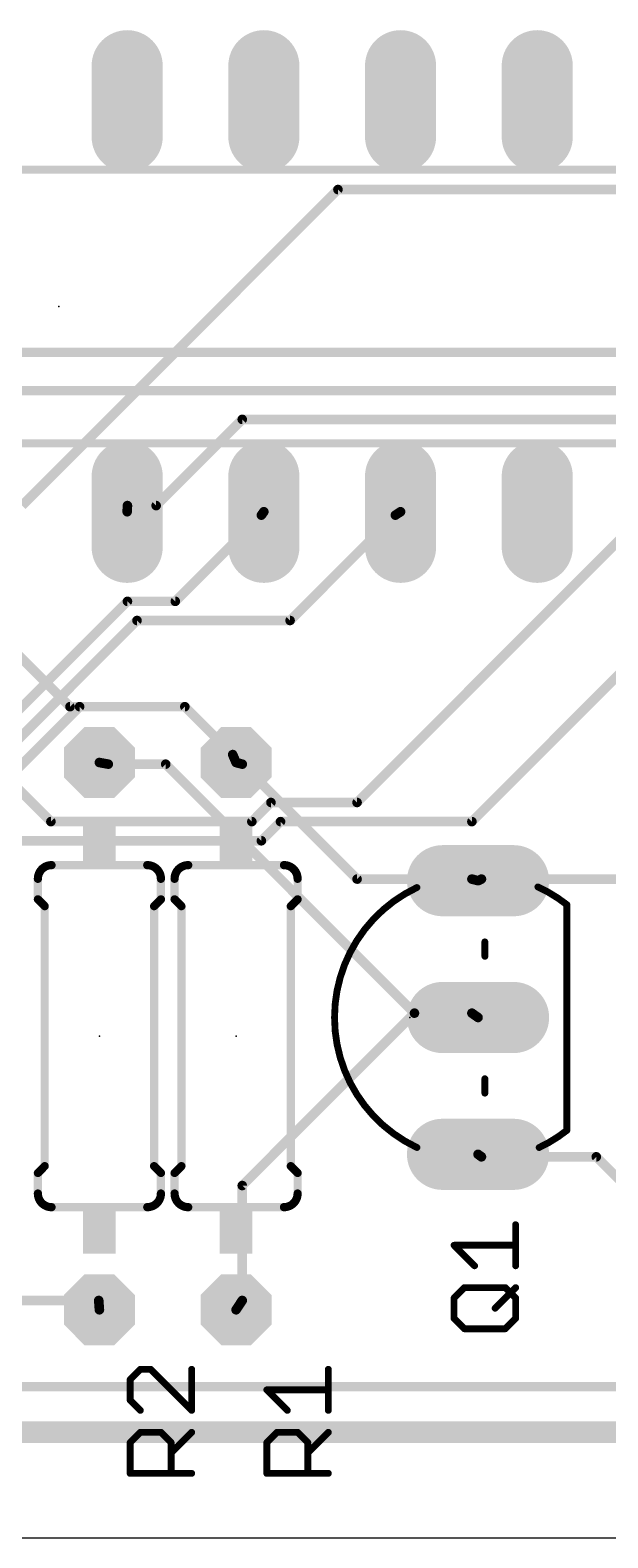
# Model space of a CAD drawing. Extents: x 0 to 100, y 0 to 50.
# Drawn here: x 40.15 to 50.89, y 0.04 to 28.03 of the extents above; entities that cross this region are included whole.
import ezdxf

# ---------------------------------------------------------------- set-up
doc = ezdxf.new("R2010")
doc.units = 0
for name, color, linetype in [('1', 14, 'CONTINUOUS'), ('16', 174, 'CONTINUOUS'), ('17', 94, 'CONTINUOUS'), ('20', 178, 'CONTINUOUS'), ('21', 251, 'CONTINUOUS'), ('23', 178, 'CONTINUOUS'), ('25', 251, 'CONTINUOUS')]:
    doc.layers.add(name, color=color, linetype=linetype)

# ---------------------------------------------------------------- blocks, each defined once
blk = doc.blocks.new('LONGP100')
at = {"const_width": 1}
blk.add_lwpolyline([(-0.5, 0), (0.5, 0)], dxfattribs=at)
at = {"const_width": 0.5}
for points in [[(-0.5, 0.25, 1), (-0.5, -0.25)], [(0.5, -0.25, 1), (0.5, 0.25)]]:
    blk.add_lwpolyline(points, format="xyb", dxfattribs=at)
blk = doc.blocks.new('RECT')
blk.add_solid([(-0.5, -0.5), (0.5, -0.5), (-0.5, 0.5), (0.5, 0.5)])
blk = doc.blocks.new('OCTAGONP')
at = {"const_width": 0.5}
blk.add_lwpolyline([(-0.25, -0.1036), (-0.25, 0.1036), (-0.1036, 0.25), (0.1036, 0.25), (0.25, 0.1036), (0.25, -0.1036), (0.1036, -0.25), (-0.1036, -0.25), (-0.25, -0.1036), (-0.25, 0.1036)], dxfattribs=at)

msp = doc.modelspace()

# ---------------------------------------------------------------- linework, layer by layer
at = {"layer": '1', "const_width": 0.1778}
for points in [[(34.671, 22.0472), (59.0296, 22.0472)], [(37.1602, 21.336), (54.4068, 21.336)], [(44.45, 19.0246), (42.8498, 17.4244)], [(44.45, 19.0246), (44.496, 19.088)], [(46.9392, 19.0246), (44.9834, 17.0688)], [(46.9392, 19.0246), (47.036, 19.088)], [(41.9608, 17.4244), (36.8046, 12.2682)], [(42.8498, 17.4244), (41.9608, 17.4244)], [(42.1386, 17.0688), (36.9824, 11.9126)], [(44.9834, 17.0688), (42.1386, 17.0688)], [(41.0718, 15.4686), (34.4932, 8.89)], [(43.0276, 15.4686), (41.0718, 15.4686)], [(43.9166, 14.5796), (43.0276, 15.4686)], [(43.9166, 14.5796), (43.98, 14.432)], [(41.6052, 14.4018), (41.44, 14.432)], [(42.672, 14.4018), (41.6052, 14.4018)], [(47.2948, 9.779), (42.672, 14.4018)], [(44.0944, 14.4018), (43.98, 14.432)], [(44.0944, 14.4018), (46.228, 12.2682)], [(46.228, 12.2682), (48.3616, 12.2682)], [(48.3616, 12.2682), (48.476, 12.238)], [(48.5394, 12.2682), (48.476, 12.238)], [(48.5394, 12.2682), (52.9844, 12.2682)], [(47.2948, 9.779), (44.0944, 6.5786)], [(48.3616, 9.779), (47.2948, 9.779)], [(47.2948, 9.779), (48.476, 9.698)], [(48.3616, 9.779), (48.476, 9.698)], [(48.5394, 7.112), (48.476, 7.158)], [(50.673, 7.112), (48.5394, 7.112)], [(53.34, 4.445), (50.673, 7.112)], [(44.0944, 6.5786), (44.0944, 4.445)], [(25.9588, 4.445), (41.4274, 4.445)], [(41.4274, 4.445), (41.44, 4.272)], [(44.0944, 4.445), (43.98, 4.272)], [(22.5806, 2.8448), (53.6956, 2.8448)]]:
    msp.add_lwpolyline(points, dxfattribs=at)
at = {"layer": '1', "const_width": 0.0889}
for points in [[(44.414, 19.0507, 1), (44.486, 18.9985)], [(44.4814, 18.9932, 1), (44.4186, 19.056)], [(44.532, 19.0619, 1), (44.46, 19.1141)], [(46.9148, 19.0618, 1), (46.9636, 18.9874)], [(46.9706, 18.9932, 1), (46.9078, 19.056)], [(47.0604, 19.0508, 1), (47.0116, 19.1252)], [(41.9608, 17.4689, 1), (41.9608, 17.38)], [(41.9922, 17.393, 1), (41.9294, 17.4558)], [(42.8184, 17.4558, 1), (42.8812, 17.393)], [(42.8498, 17.38, 1), (42.8498, 17.4689)], [(42.1386, 17.1133, 1), (42.1386, 17.0243)], [(42.17, 17.0374, 1), (42.1072, 17.1002)], [(44.952, 17.1002, 1), (45.0148, 17.0374)], [(44.9834, 17.0243, 1), (44.9834, 17.1133)], [(41.0718, 15.513, 1), (41.0718, 15.4242)], [(41.1032, 15.4372, 1), (41.0404, 15.5)], [(43.059, 15.5, 1), (42.9962, 15.4372)], [(43.0276, 15.4242, 1), (43.0276, 15.513)], [(43.9574, 14.5971, 1), (43.8758, 14.5621)], [(43.8852, 14.5482, 1), (43.948, 14.611)], [(41.448, 14.4757, 1), (41.432, 14.3883)], [(41.6052, 14.4463, 1), (41.6052, 14.3574)], [(41.5972, 14.3581, 1), (41.6132, 14.4455)], [(42.7034, 14.4332, 1), (42.6406, 14.3704)], [(42.672, 14.3574, 1), (42.672, 14.4463)], [(43.9913, 14.475, 1), (43.9687, 14.389)], [(43.9392, 14.4145, 1), (44.0208, 14.4495)], [(44.1258, 14.4332, 1), (44.063, 14.3704)], [(44.0831, 14.3588, 1), (44.1057, 14.4448)], [(46.228, 12.3126, 1), (46.228, 12.2238)], [(46.1966, 12.2368, 1), (46.2594, 12.2996)], [(48.3729, 12.3112, 1), (48.3503, 12.2252)], [(48.3616, 12.2238, 1), (48.3616, 12.3126)], [(48.4569, 12.2781, 1), (48.4951, 12.1979)], [(48.4647, 12.195, 1), (48.4873, 12.281)], [(48.5394, 12.3126, 1), (48.5394, 12.2238)], [(48.5585, 12.2281, 1), (48.5203, 12.3083)], [(47.2978, 9.8233, 1), (47.2918, 9.7347)], [(47.2948, 9.8234, 1), (47.2948, 9.7346)], [(47.3262, 9.7476, 1), (47.2634, 9.8104)], [(47.2634, 9.7476, 1), (47.3262, 9.8104)], [(48.3873, 9.8153, 1), (48.3359, 9.7427)], [(48.3616, 9.7346, 1), (48.3616, 9.8234)], [(48.4503, 9.6617, 1), (48.5017, 9.7343)], [(48.473, 9.6537, 1), (48.479, 9.7423)], [(48.5021, 7.194, 1), (48.4499, 7.122)], [(48.5394, 7.1565, 1), (48.5394, 7.0675)], [(48.5133, 7.076, 1), (48.5655, 7.148)], [(50.7044, 7.1434, 1), (50.6416, 7.0806)], [(50.673, 7.0675, 1), (50.673, 7.1565)], [(44.1388, 6.5786, 1), (44.05, 6.5786)], [(44.063, 6.61, 1), (44.1258, 6.5472)], [(41.4717, 4.4482, 1), (41.3831, 4.4418)], [(41.4274, 4.4005, 1), (41.4274, 4.4895)], [(44.05, 4.445, 1), (44.1388, 4.445)], [(44.1315, 4.4205, 1), (44.0573, 4.4695)], [(41.3957, 4.2688, 1), (41.4843, 4.2752)], [(43.9429, 4.2965, 1), (44.0171, 4.2475)]]:
    msp.add_lwpolyline(points, format="xyb", dxfattribs=at)
at = {"layer": '16'}
for points, const_width in [([(45.8724, 25.0698), (40.005, 19.2024)], 0.1778), ([(69.8754, 25.0698), (45.8724, 25.0698)], 0.1778), ([(44.0944, 20.8026), (42.4942, 19.2024)], 0.1778), ([(54.9402, 20.8026), (44.0944, 20.8026)], 0.1778), ([(40.894, 15.4686), (37.338, 19.0246)], 0.1778), ([(41.9608, 19.2024), (41.956, 19.088)], 0.1778), ([(42.4942, 19.2024), (41.9608, 19.2024)], 0.1778), ([(46.228, 13.6906), (51.562, 19.0246)], 0.1778), ([(48.3616, 13.335), (54.0512, 19.0246)], 0.1778), ([(35.3822, 18.4912), (40.5384, 13.335)], 0.1778), ([(43.0276, 15.4686), (40.894, 15.4686)], 0.1778), ([(43.9166, 14.5796), (43.0276, 15.4686)], 0.1778), ([(43.9166, 14.5796), (43.98, 14.432)], 0.1778), ([(44.2722, 13.335), (44.6278, 13.6906)], 0.1778), ([(44.6278, 13.6906), (46.228, 13.6906)], 0.1778), ([(40.5384, 13.335), (44.2722, 13.335)], 0.1778), ([(44.45, 12.9794), (44.8056, 13.335)], 0.1778), ([(44.8056, 13.335), (48.3616, 13.335)], 0.1778), ([(38.4048, 12.9794), (44.45, 12.9794)], 0.1778), ([(98, 2), (2, 2)], 0.4064)]:
    msp.add_lwpolyline(points, dxfattribs=dict(at, const_width=const_width))
at = {"layer": '16', "const_width": 0.0889}
for points in [[(45.8724, 25.1143, 1), (45.8724, 25.0253)], [(45.9038, 25.0384, 1), (45.841, 25.1012)], [(44.0944, 20.8471, 1), (44.0944, 20.7582)], [(44.1258, 20.7712, 1), (44.063, 20.834)], [(41.9116, 19.0899, 1), (42.0004, 19.0861)], [(41.9608, 19.2469, 1), (41.9608, 19.1579)], [(42.0052, 19.2005, 1), (41.9164, 19.2043)], [(42.4628, 19.2338, 1), (42.5256, 19.171)], [(42.4942, 19.1579, 1), (42.4942, 19.2469)], [(40.894, 15.513, 1), (40.894, 15.4242)], [(40.8626, 15.4372, 1), (40.9254, 15.5)], [(43.059, 15.5, 1), (42.9962, 15.4372)], [(43.0276, 15.4242, 1), (43.0276, 15.513)], [(43.9574, 14.5971, 1), (43.8758, 14.5621)], [(43.8852, 14.5482, 1), (43.948, 14.611)], [(43.9392, 14.4145, 1), (44.0208, 14.4495)], [(44.6278, 13.735, 1), (44.6278, 13.6462)], [(44.6592, 13.6592, 1), (44.5964, 13.722)], [(46.1966, 13.722, 1), (46.2594, 13.6592)], [(46.228, 13.6462, 1), (46.228, 13.735)], [(40.5384, 13.3795, 1), (40.5384, 13.2906)], [(40.507, 13.3036, 1), (40.5698, 13.3664)], [(44.2408, 13.3664, 1), (44.3036, 13.3036)], [(44.2722, 13.2906, 1), (44.2722, 13.3795)], [(44.8056, 13.3795, 1), (44.8056, 13.2906)], [(44.837, 13.3036, 1), (44.7742, 13.3664)], [(48.3302, 13.3664, 1), (48.393, 13.3036)], [(48.3616, 13.2906, 1), (48.3616, 13.3795)], [(44.4186, 13.0108, 1), (44.4814, 12.948)], [(44.45, 12.935, 1), (44.45, 13.0238)]]:
    msp.add_lwpolyline(points, format="xyb", dxfattribs=at)
at = {"layer": '20'}
msp.add_line((0.046, 0.038), (100.046, 0.038), dxfattribs=at)
at = {"layer": '21'}
for points, const_width in [([(58.339, 25.438), (22.906, 25.438)], 0.1524), ([(58.466, 20.358), (22.906, 20.358)], 0.1524), ([(40.551, 12.527), (42.329, 12.527)], 0.1524), ([(43.091, 12.527), (44.869, 12.527)], 0.1524), ([(40.297, 12.273), (40.297, 11.892)], 0.1524), ([(42.583, 12.273), (42.583, 11.892)], 0.1524), ([(42.837, 12.273), (42.837, 11.892)], 0.1524), ([(45.123, 12.273), (45.123, 11.892)], 0.1524), ([(40.424, 11.765), (40.297, 11.892)], 0.1524), ([(40.424, 6.939), (40.424, 11.765)], 0.1524), ([(42.456, 11.765), (42.583, 11.892)], 0.1524), ([(42.456, 6.939), (42.456, 11.765)], 0.1524), ([(42.964, 11.765), (42.837, 11.892)], 0.1524), ([(42.964, 6.939), (42.964, 11.765)], 0.1524), ([(44.996, 11.765), (45.123, 11.892)], 0.1524), ([(44.996, 6.939), (44.996, 11.765)], 0.1524), ([(50.127, 7.603), (50.127, 11.793)], 0.127), ([(48.603, 11.102), (48.603, 10.834)], 0.127), ([(48.603, 8.562), (48.603, 8.294)], 0.127), ([(40.424, 6.939), (40.297, 6.812)], 0.1524), ([(42.456, 6.939), (42.583, 6.812)], 0.1524), ([(42.964, 6.939), (42.837, 6.812)], 0.1524), ([(44.996, 6.939), (45.123, 6.812)], 0.1524), ([(40.297, 6.431), (40.297, 6.812)], 0.1524), ([(42.583, 6.431), (42.583, 6.812)], 0.1524), ([(42.837, 6.431), (42.837, 6.812)], 0.1524), ([(45.123, 6.431), (45.123, 6.812)], 0.1524), ([(40.551, 6.177), (42.329, 6.177)], 0.1524), ([(43.091, 6.177), (44.869, 6.177)], 0.1524)]:
    msp.add_lwpolyline(points, dxfattribs=dict(at, const_width=const_width))
for points, const_width in [([(40.551, 12.527, 0.4142), (40.297, 12.273)], 0.1524), ([(40.551, 12.5651, 1), (40.551, 12.4889)], 0.0762), ([(40.551, 12.4889, 1), (40.551, 12.5651)], 0.0762), ([(42.583, 12.273, 0.4142), (42.329, 12.527)], 0.1524), ([(42.329, 12.5651, 1), (42.329, 12.4889)], 0.0762), ([(42.329, 12.4889, 1), (42.329, 12.5651)], 0.0762), ([(43.091, 12.527, 0.4142), (42.837, 12.273)], 0.1524), ([(43.091, 12.5651, 1), (43.091, 12.4889)], 0.0762), ([(43.091, 12.4889, 1), (43.091, 12.5651)], 0.0762), ([(45.123, 12.273, 0.4142), (44.869, 12.527)], 0.1524), ([(44.869, 12.5651, 1), (44.869, 12.4889)], 0.0762), ([(44.869, 12.4889, 1), (44.869, 12.5651)], 0.0762), ([(40.3351, 12.273, 1), (40.2589, 12.273)], 0.0762), ([(42.6211, 12.273, 1), (42.5449, 12.273)], 0.0762), ([(42.8751, 12.273, 1), (42.7989, 12.273)], 0.0762), ([(45.1611, 12.273, 1), (45.0849, 12.273)], 0.0762), ([(40.2589, 12.273, 1), (40.3351, 12.273)], 0.0762), ([(42.5449, 12.273, 1), (42.6211, 12.273)], 0.0762), ([(42.7989, 12.273, 1), (42.8751, 12.273)], 0.0762), ([(45.0849, 12.273, 1), (45.1611, 12.273)], 0.0762), ([(47.3401, 12.111, 0.6345), (47.3401, 7.285)], 0.127), ([(47.3536, 12.0823, 1), (47.3266, 12.1397)], 0.0635), ([(50.127, 11.793, 0.0595), (49.5878, 12.1227)], 0.127), ([(49.601, 12.1516, 1), (49.5746, 12.0938)], 0.0635), ([(40.2589, 11.892, 1), (40.3351, 11.892)], 0.0762), ([(40.3239, 11.9189, 1), (40.2701, 11.8651)], 0.0762), ([(40.4621, 11.765, 1), (40.3859, 11.765)], 0.0762), ([(40.3971, 11.7381, 1), (40.4509, 11.7919)], 0.0762), ([(42.4941, 11.765, 1), (42.4179, 11.765)], 0.0762), ([(42.4291, 11.7919, 1), (42.4829, 11.7381)], 0.0762), ([(42.5449, 11.892, 1), (42.6211, 11.892)], 0.0762), ([(42.6099, 11.8651, 1), (42.5561, 11.9189)], 0.0762), ([(42.7989, 11.892, 1), (42.8751, 11.892)], 0.0762), ([(42.8639, 11.9189, 1), (42.8101, 11.8651)], 0.0762), ([(43.0021, 11.765, 1), (42.9259, 11.765)], 0.0762), ([(42.9371, 11.7381, 1), (42.9909, 11.7919)], 0.0762), ([(45.0341, 11.765, 1), (44.9579, 11.765)], 0.0762), ([(44.9691, 11.7919, 1), (45.0229, 11.7381)], 0.0762), ([(45.0849, 11.892, 1), (45.1611, 11.892)], 0.0762), ([(45.1499, 11.8651, 1), (45.0961, 11.9189)], 0.0762), ([(50.1588, 11.793, 1), (50.0953, 11.793)], 0.0635), ([(50.1073, 11.7681, 1), (50.1467, 11.8179)], 0.0635), ([(48.6348, 11.102, 1), (48.5712, 11.102)], 0.0635), ([(48.5712, 10.834, 1), (48.6348, 10.834)], 0.0635), ([(48.6348, 8.562, 1), (48.5712, 8.562)], 0.0635), ([(48.5712, 8.294, 1), (48.6348, 8.294)], 0.0635), ([(49.6119, 7.2845, 0.057), (50.127, 7.603)], 0.127), ([(50.0953, 7.603, 1), (50.1588, 7.603)], 0.0635), ([(50.1467, 7.5781, 1), (50.1073, 7.6279)], 0.0635), ([(47.3266, 7.2563, 1), (47.3536, 7.3137)], 0.0635), ([(49.5984, 7.3132, 1), (49.6254, 7.2558)], 0.0635), ([(40.4509, 6.9121, 1), (40.3971, 6.9659)], 0.0762), ([(42.4829, 6.9659, 1), (42.4291, 6.9121)], 0.0762), ([(42.9909, 6.9121, 1), (42.9371, 6.9659)], 0.0762), ([(45.0229, 6.9659, 1), (44.9691, 6.9121)], 0.0762), ([(40.3351, 6.812, 1), (40.2589, 6.812)], 0.0762), ([(40.2701, 6.8389, 1), (40.3239, 6.7851)], 0.0762), ([(40.3859, 6.939, 1), (40.4621, 6.939)], 0.0762), ([(42.4179, 6.939, 1), (42.4941, 6.939)], 0.0762), ([(42.6211, 6.812, 1), (42.5449, 6.812)], 0.0762), ([(42.5561, 6.7851, 1), (42.6099, 6.8389)], 0.0762), ([(42.8751, 6.812, 1), (42.7989, 6.812)], 0.0762), ([(42.8101, 6.8389, 1), (42.8639, 6.7851)], 0.0762), ([(42.9259, 6.939, 1), (43.0021, 6.939)], 0.0762), ([(44.9579, 6.939, 1), (45.0341, 6.939)], 0.0762), ([(45.1611, 6.812, 1), (45.0849, 6.812)], 0.0762), ([(45.0961, 6.7851, 1), (45.1499, 6.8389)], 0.0762), ([(40.297, 6.431, 0.4142), (40.551, 6.177)], 0.1524), ([(40.3351, 6.431, 1), (40.2589, 6.431)], 0.0762), ([(40.2589, 6.431, 1), (40.3351, 6.431)], 0.0762), ([(42.329, 6.177, 0.4142), (42.583, 6.431)], 0.1524), ([(42.6211, 6.431, 1), (42.5449, 6.431)], 0.0762), ([(42.5449, 6.431, 1), (42.6211, 6.431)], 0.0762), ([(42.837, 6.431, 0.4142), (43.091, 6.177)], 0.1524), ([(42.8751, 6.431, 1), (42.7989, 6.431)], 0.0762), ([(42.7989, 6.431, 1), (42.8751, 6.431)], 0.0762), ([(44.869, 6.177, 0.4142), (45.123, 6.431)], 0.1524), ([(45.1611, 6.431, 1), (45.0849, 6.431)], 0.0762), ([(45.0849, 6.431, 1), (45.1611, 6.431)], 0.0762), ([(40.551, 6.2151, 1), (40.551, 6.1389)], 0.0762), ([(40.551, 6.1389, 1), (40.551, 6.2151)], 0.0762), ([(42.329, 6.2151, 1), (42.329, 6.1389)], 0.0762), ([(42.329, 6.1389, 1), (42.329, 6.2151)], 0.0762), ([(43.091, 6.2151, 1), (43.091, 6.1389)], 0.0762), ([(43.091, 6.1389, 1), (43.091, 6.2151)], 0.0762), ([(44.869, 6.2151, 1), (44.869, 6.1389)], 0.0762), ([(44.869, 6.1389, 1), (44.869, 6.2151)], 0.0762)]:
    msp.add_lwpolyline(points, format="xyb", dxfattribs=dict(at, const_width=const_width))
at = {"layer": '23'}
for p in [(40.686, 22.898), (47.206, 9.698), (41.44, 9.352), (43.98, 9.352)]:
    msp.add_point(p, dxfattribs=at)
at = {"layer": '25', "const_width": 0.0635}
for points in [[(49.2063, 5.8515, 1), (49.1427, 5.8515)], [(48.0305, 5.502, 1), (48.0305, 5.4385)], [(48.053, 5.4927, 1), (48.0081, 5.4478)], [(49.1745, 5.4385, 1), (49.1745, 5.502)], [(48.3894, 5.0664, 1), (48.4343, 5.1113)], [(49.1427, 5.0889, 1), (49.2063, 5.0889)], [(48.0623, 4.4915, 1), (47.9988, 4.4915)], [(48.0081, 4.5139, 1), (48.053, 4.469)], [(48.2212, 4.7139, 1), (48.2212, 4.6504)], [(48.2436, 4.6597, 1), (48.1987, 4.7046)], [(49.0063, 4.7046, 1), (48.9614, 4.6597)], [(48.9838, 4.6504, 1), (48.9838, 4.7139)], [(49.2063, 4.4915, 1), (49.1427, 4.4915)], [(49.197, 4.6597, 1), (49.152, 4.7046)], [(49.152, 4.469, 1), (49.197, 4.5139)], [(48.7707, 4.3233, 1), (48.8156, 4.2784)], [(48.053, 4.1326, 1), (48.0081, 4.0877)], [(47.9988, 4.1102, 1), (48.0623, 4.1102)], [(48.2212, 3.9513, 1), (48.2212, 3.8878)], [(48.1987, 3.897, 1), (48.2436, 3.942)], [(48.9614, 3.942, 1), (49.0063, 3.897)], [(48.9838, 3.8878, 1), (48.9838, 3.9513)], [(49.1427, 4.1102, 1), (49.2063, 4.1102)], [(49.197, 4.0877, 1), (49.152, 4.1326)], [(42.2012, 3.1985, 1), (42.2012, 3.135)], [(42.2236, 3.1443, 1), (42.1787, 3.1892)], [(42.4143, 3.1892, 1), (42.3694, 3.1443)], [(42.3919, 3.135, 1), (42.3919, 3.1985)], [(43.1863, 3.1667, 1), (43.1227, 3.1667)], [(45.7263, 3.1667, 1), (45.6628, 3.1667)], [(42.0423, 2.9761, 1), (41.9788, 2.9761)], [(41.9881, 2.9985, 1), (42.033, 2.9536)], [(44.5505, 2.8172, 1), (44.5505, 2.7537)], [(44.573, 2.8079, 1), (44.5281, 2.763)], [(45.6945, 2.7537, 1), (45.6945, 2.8172)], [(41.9788, 2.5948, 1), (42.0423, 2.5948)], [(42.033, 2.6172, 1), (41.9881, 2.5723)], [(42.1787, 2.3816, 1), (42.2236, 2.4266)], [(43.1227, 2.4041, 1), (43.1863, 2.4041)], [(43.132, 2.3816, 1), (43.177, 2.4266)], [(44.9094, 2.3816, 1), (44.9543, 2.4266)], [(45.6628, 2.4041, 1), (45.7263, 2.4041)], [(42.2012, 2.0291, 1), (42.2012, 1.9656)], [(42.2236, 1.9749, 1), (42.1787, 2.0198)], [(42.605, 2.0198, 1), (42.5601, 1.9749)], [(42.5825, 1.9656, 1), (42.5825, 2.0291)], [(43.177, 1.9749, 1), (43.132, 2.0198)], [(44.7412, 2.0291, 1), (44.7412, 1.9656)], [(44.7636, 1.9749, 1), (44.7187, 2.0198)], [(45.145, 2.0198, 1), (45.1001, 1.9749)], [(45.1225, 1.9656, 1), (45.1225, 2.0291)], [(45.717, 1.9749, 1), (45.672, 2.0198)], [(42.0423, 1.8067, 1), (41.9788, 1.8067)], [(41.9881, 1.8291, 1), (42.033, 1.7842)], [(42.8049, 1.8067, 1), (42.7414, 1.8067)], [(42.7507, 1.7842, 1), (42.7956, 1.8291)], [(44.5823, 1.8067, 1), (44.5188, 1.8067)], [(44.5281, 1.8291, 1), (44.573, 1.7842)], [(45.3449, 1.8067, 1), (45.2814, 1.8067)], [(45.2907, 1.7842, 1), (45.3356, 1.8291)], [(42.7507, 1.6385, 1), (42.7956, 1.5936)], [(45.2907, 1.6385, 1), (45.3356, 1.5936)], [(42.0105, 1.2665, 1), (42.0105, 1.203)], [(41.9788, 1.2347, 1), (42.0423, 1.2347)], [(42.7414, 1.2347, 1), (42.8049, 1.2347)], [(43.1545, 1.203, 1), (43.1545, 1.2665)], [(44.5505, 1.2665, 1), (44.5505, 1.203)], [(44.5188, 1.2347, 1), (44.5823, 1.2347)], [(45.2814, 1.2347, 1), (45.3449, 1.2347)], [(45.6945, 1.203, 1), (45.6945, 1.2665)]]:
    msp.add_lwpolyline(points, format="xyb", dxfattribs=at)
at = {"layer": '25', "const_width": 0.127}
for points in [[(49.1745, 5.0889), (49.1745, 5.8515)], [(48.4119, 5.0889), (48.0305, 5.4702)], [(48.0305, 5.4702), (49.1745, 5.4702)], [(48.0305, 4.4915), (48.2212, 4.6822)], [(48.0305, 4.1102), (48.0305, 4.4915)], [(48.2212, 4.6822), (48.9838, 4.6822)], [(48.7932, 4.3008), (49.1745, 4.6822)], [(48.9838, 4.6822), (49.1745, 4.4915)], [(49.1745, 4.4915), (49.1745, 4.1102)], [(48.2212, 3.9195), (48.0305, 4.1102)], [(48.9838, 3.9195), (48.2212, 3.9195)], [(49.1745, 4.1102), (48.9838, 3.9195)], [(42.2012, 3.1667), (42.0105, 2.9761)], [(42.3919, 3.1667), (42.2012, 3.1667)], [(43.1545, 2.4041), (42.3919, 3.1667)], [(43.1545, 3.1667), (43.1545, 2.4041)], [(45.6945, 2.4041), (45.6945, 3.1667)], [(42.0105, 2.9761), (42.0105, 2.5948)], [(44.9319, 2.4041), (44.5505, 2.7854)], [(44.5505, 2.7854), (45.6945, 2.7854)], [(42.0105, 2.5948), (42.2012, 2.4041)], [(42.0105, 1.8067), (42.2012, 1.9974)], [(42.2012, 1.9974), (42.5825, 1.9974)], [(42.5825, 1.9974), (42.7732, 1.8067)], [(42.7732, 1.616), (43.1545, 1.9974)], [(44.5505, 1.8067), (44.7412, 1.9974)], [(44.7412, 1.9974), (45.1225, 1.9974)], [(45.1225, 1.9974), (45.3132, 1.8067)], [(45.3132, 1.616), (45.6945, 1.9974)], [(42.0105, 1.2347), (42.0105, 1.8067)], [(42.7732, 1.8067), (42.7732, 1.2347)], [(44.5505, 1.2347), (44.5505, 1.8067)], [(45.3132, 1.8067), (45.3132, 1.2347)], [(43.1545, 1.2347), (42.0105, 1.2347)], [(45.6945, 1.2347), (44.5505, 1.2347)]]:
    msp.add_lwpolyline(points, dxfattribs=at)

# ---------------------------------------------------------------- block references
at = {"layer": '17', "xscale": 1.3208, "yscale": 1.3208}
for name, p, rotation in [('LONGP100', (41.956, 26.708), 270), ('LONGP100', (41.956, 26.708), 270), ('LONGP100', (44.496, 26.708), 270), ('LONGP100', (44.496, 26.708), 270), ('LONGP100', (47.036, 26.708), 270), ('LONGP100', (47.036, 26.708), 270), ('LONGP100', (49.576, 26.708), 270), ('LONGP100', (49.576, 26.708), 270), ('LONGP100', (41.956, 19.088), 270), ('LONGP100', (41.956, 19.088), 270), ('LONGP100', (44.496, 19.088), 270), ('LONGP100', (44.496, 19.088), 270), ('LONGP100', (47.036, 19.088), 270), ('LONGP100', (47.036, 19.088), 270), ('LONGP100', (49.576, 19.088), 270), ('LONGP100', (49.576, 19.088), 270), ('OCTAGONP', (41.44, 14.432), 270), ('OCTAGONP', (41.44, 14.432), 270), ('OCTAGONP', (43.98, 14.432), 270), ('OCTAGONP', (43.98, 14.432), 270), ('LONGP100', (48.476, 12.238), 180), ('LONGP100', (48.476, 12.238), 180), ('LONGP100', (48.476, 9.698), 180), ('LONGP100', (48.476, 9.698), 180), ('LONGP100', (48.476, 7.158), 180), ('LONGP100', (48.476, 7.158), 180), ('OCTAGONP', (41.44, 4.272), 270), ('OCTAGONP', (41.44, 4.272), 270), ('OCTAGONP', (43.98, 4.272), 270), ('OCTAGONP', (43.98, 4.272), 270)]:
    msp.add_blockref(name, p, dxfattribs=dict(at, rotation=rotation))
at = {"layer": '21', "xscale": 0.8636, "yscale": 0.6096, "rotation": 270}
for p in [(41.44, 12.9588), (43.98, 12.9588), (41.44, 5.7452), (43.98, 5.7452)]:
    msp.add_blockref('RECT', p, dxfattribs=at)

doc.saveas('drawing.dxf')
